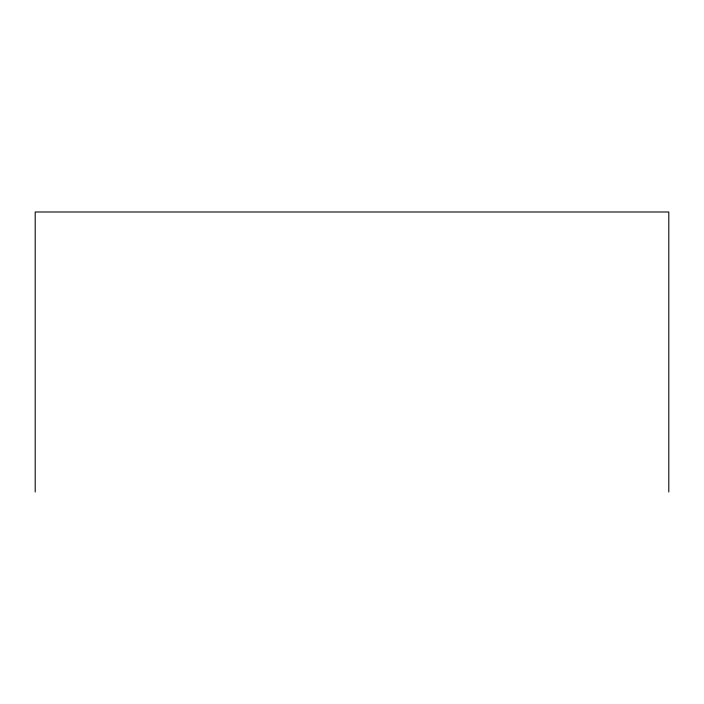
<?xml version="1.0" encoding="UTF-8"?>
<svg xmlns="http://www.w3.org/2000/svg" width="704" height="704" viewBox="0 0 704 704"><rect width="100%" height="100%" fill="white"/><g stroke="black" fill="none" stroke-linecap="round" stroke-linejoin="round"><path stroke-width="1.06" d="M668.8 492.008L668.8 211.992L35.2 211.992L35.2 492.008"/></g></svg>
